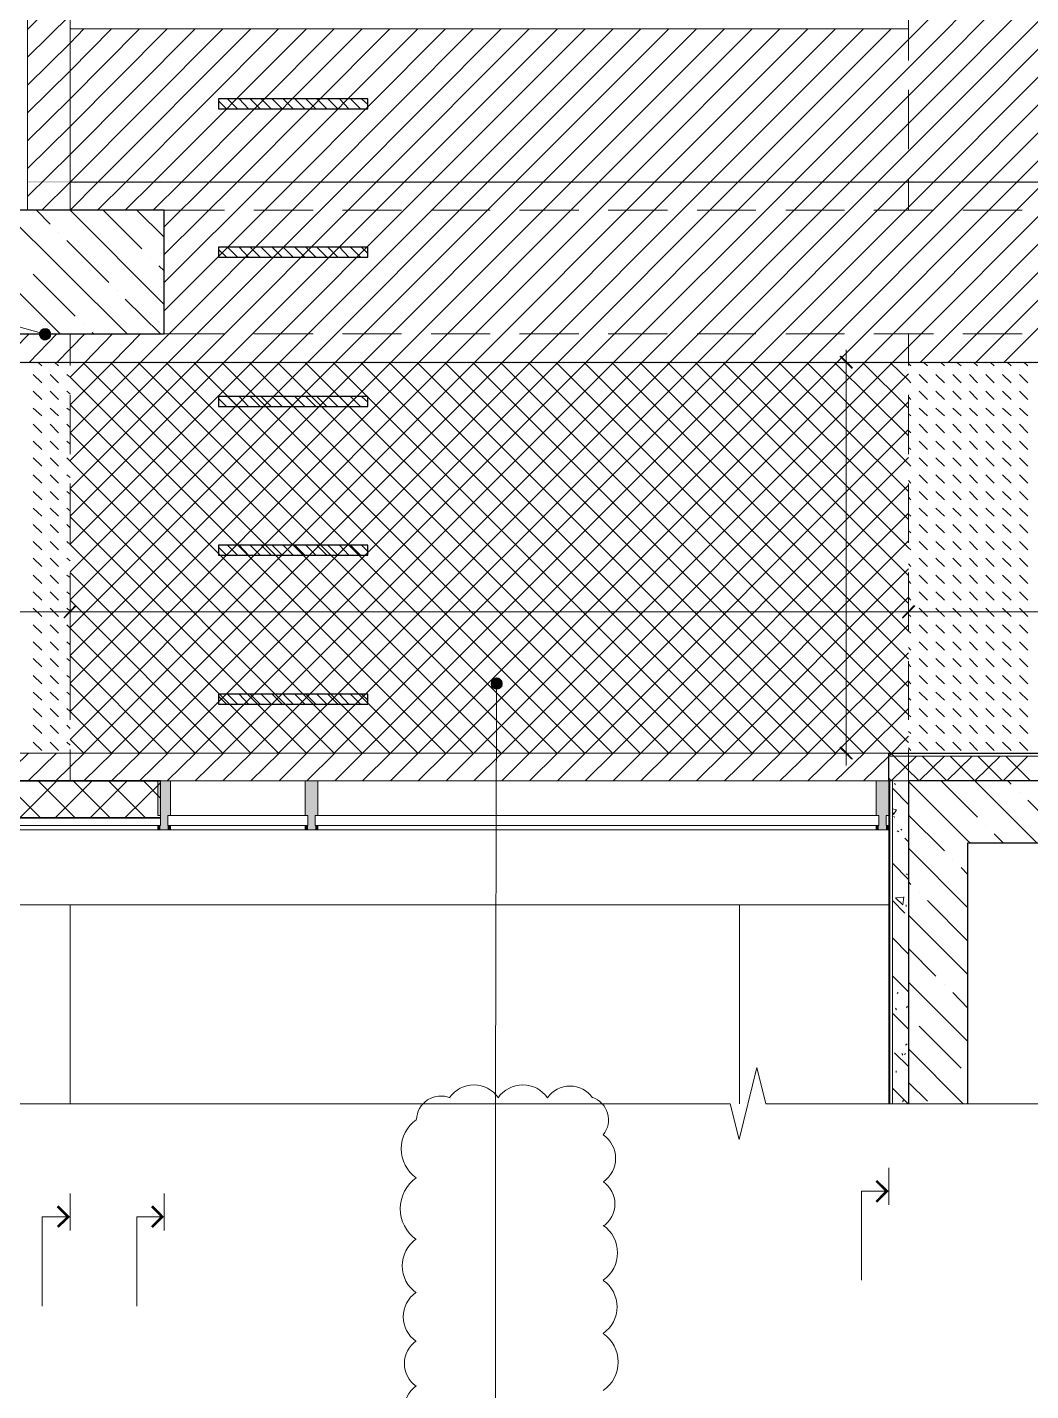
# Model space of a CAD drawing. Header units: millimetres. Extents: x -356862 to 418287, y 0 to 839748.
# Drawn here: x 30.427 to 33.612, y 3.262 to 7.589 of the extents above; entities that cross this region are included whole.
import ezdxf

# ---------------------------------------------------------------- set-up
doc = ezdxf.new("R2010")
doc.units = ezdxf.units.MM
doc.layers.add('PDF _Геометрия', color=7, linetype='Continuous', true_color=0xbababa)
doc.layers.add('PDF _Сплошная заливка', color=7, linetype='Continuous', true_color=0xf50000)

msp = doc.modelspace()

# ---------------------------------------------------------------- linework, layer by layer
at = {"layer": 'PDF _Геометрия', "color": 7, "lineweight": 30}
for points in [[(30.1062, 4.1723), (30.1062, 6.6155), (30.8612, 6.6155), (30.8612, 7.0088), (30.1062, 7.0088), (30.1062, 9.4504), (30.8612, 9.4504), (30.8612, 9.8437), (30.1062, 9.8437), (30.1062, 13.1503), (30.8612, 13.1503), (30.8612, 13.5452), (30.1062, 13.5452), (30.1062, 17.8751), (29.9162, 17.8751), (29.2813, 17.8751)], [(30.8495, 5.1972), (30.8495, 5.1972)], [(33.4128, 4.1723), (33.4128, 5.0006), (33.7361, 5.0006), (33.7361, 5.1972), (33.4128, 5.1972), (33.2244, 5.1972), (33.2244, 4.1723)]]:
    msp.add_lwpolyline(points, dxfattribs=at)
at = {"layer": 'PDF _Геометрия', "color": 7, "lineweight": 5}
for points in [[(30.1062, 7.0088), (30.1062, 9.4504), (30.4279, 9.4504), (30.4279, 7.0088)], [(30.1062, 6.5255), (30.1062, 6.6155), (30.8612, 6.6155), (30.8612, 7.0088), (30.5629, 7.0088), (30.5629, 7.0972), (35.996, 7.0972), (35.996, 6.5255)], [(31.3179, 5.0873), (30.8729, 5.0873), (30.8729, 5.0556), (31.3179, 5.0556)], [(33.1294, 5.0873), (31.3412, 5.0873), (31.3412, 5.0556), (33.1294, 5.0556)]]:
    msp.add_lwpolyline(points, close=True, dxfattribs=at)
for points in [[(30.4279, 7.0088), (30.4279, 9.4504)], [(33.2244, 9.4504), (33.2244, 7.5838), (30.5629, 7.5838)], [(30.5629, 7.5722), (30.5629, 7.7605)], [(33.2244, 7.5838), (33.2244, 7.4838)], [(30.5629, 7.2922), (30.5629, 7.4788)], [(33.2244, 7.3905), (33.2244, 7.2022)], [(30.5629, 7.0088), (30.5629, 7.1972)], [(33.2244, 7.1088), (33.2244, 7.0088)], [(30.5629, 6.5155), (30.5629, 6.6155)], [(33.2244, 6.6155), (33.2244, 6.5155)], [(30.5629, 6.2339), (30.5629, 6.4222)], [(33.2244, 6.4222), (33.2244, 6.2339)], [(30.5629, 5.9522), (30.5629, 6.1405)], [(33.2244, 6.1405), (33.2244, 5.9522)], [(30.5629, 5.6722), (30.5629, 5.8589)], [(33.2244, 5.8589), (33.2244, 5.6722)], [(30.5629, 5.3906), (30.5629, 5.5772)], [(33.2244, 5.5772), (33.2244, 5.3906)], [(30.5629, 5.1972), (30.5629, 5.2972)], [(33.2244, 5.2972), (33.2244, 5.1972), (33.1611, 5.1972), (33.1611, 4.1723)], [(30.1762, 5.1972), (30.1762, 5.0789), (30.8495, 5.0789), (30.8495, 5.1972)], [(33.1644, 5.1972), (33.1644, 4.1723)], [(33.1728, 5.1972), (33.1728, 4.1723)], [(30.1762, 5.0806), (30.8495, 5.0806)], [(30.5629, 4.1723), (30.5629, 4.8039)], [(32.6878, 4.1723), (32.6878, 4.8039)], [(29.2446, 4.1723), (29.3129, 4.1723), (32.6578, 4.1723), (32.6861, 4.059), (32.7428, 4.2873), (32.7711, 4.1723), (36.116, 4.1723), (36.1843, 4.1723)]]:
    msp.add_lwpolyline(points, dxfattribs=at)
at = {"layer": 'PDF _Геометрия', "color": 161, "lineweight": 9, "true_color": 0x7f9fff}
for points in [[(30.5629, 7.0972), (30.5629, 7.5838), (33.2244, 7.5838), (33.2244, 9.3604), (33.8694, 9.3604), (33.8694, 7.5838), (35.996, 7.5838), (35.996, 7.0972)], [(30.1062, 5.1972), (30.1062, 5.2856), (33.1611, 5.2856), (33.1611, 5.1972)], [(33.1611, 5.1972), (33.1611, 5.2756), (33.7361, 5.2756), (33.7361, 5.1972)]]:
    msp.add_lwpolyline(points, close=True, dxfattribs=at)
for points in [[(33.8694, 8.1955), (32.7711, 7.0972), (32.1995, 6.5255), (30.9595, 5.2856), (30.5629, 5.6822)], [(33.8694, 8.1071), (32.8611, 7.0972), (32.2878, 6.5255), (31.0479, 5.2856), (30.5629, 5.7706)], [(33.8694, 8.0188), (32.9495, 7.0972), (32.3778, 6.5255), (31.1362, 5.2856), (30.5629, 5.8589)], [(33.8694, 7.9305), (33.0378, 7.0972), (32.4661, 6.5255), (31.2245, 5.2856), (30.5629, 5.9472)], [(33.8694, 7.8421), (33.1261, 7.0972), (32.5545, 6.5255), (31.3129, 5.2856), (30.5629, 6.0355)], [(33.8694, 7.7538), (33.2144, 7.0972), (32.6428, 6.5255), (31.4012, 5.2856), (30.5629, 6.1239)], [(30.5629, 7.7171), (30.4279, 7.5822)], [(33.8694, 7.6655), (33.3028, 7.0972), (32.7311, 6.5255), (31.4912, 5.2856), (31.4028, 5.1972)], [(30.5629, 7.6271), (30.4279, 7.4938)], [(30.9595, 7.5838), (30.5629, 7.1855), (30.4279, 7.0522)], [(30.8712, 7.5838), (30.5629, 7.2738), (30.4279, 7.1405)], [(30.7829, 7.5838), (30.5629, 7.3622), (30.4279, 7.2288)], [(30.6945, 7.5838), (30.5629, 7.4505), (30.4279, 7.3172)], [(30.6062, 7.5838), (30.5629, 7.5388), (30.4279, 7.4055)], [(31.0479, 7.5838), (30.5629, 7.0972), (30.4729, 7.0088)], [(31.1362, 7.5838), (30.6512, 7.0972), (30.5629, 7.0088), (30.5612, 7.0088)], [(33.1694, 7.5838), (32.6828, 7.0972), (32.1112, 6.5255), (30.8712, 5.2856), (30.5629, 5.5939)], [(33.0811, 7.5838), (32.5945, 7.0972), (32.0228, 6.5255), (30.7829, 5.2856), (30.5629, 5.5056)], [(32.6395, 7.5838), (32.1528, 7.0972), (31.5812, 6.5255), (30.5629, 5.5072)], [(32.5511, 7.5838), (32.0645, 7.0972), (31.4928, 6.5255), (30.5629, 5.5956)], [(32.4628, 7.5838), (31.9762, 7.0972), (31.4045, 6.5255), (30.5629, 5.6839)], [(32.3745, 7.5838), (31.8878, 7.0972), (31.3162, 6.5255), (30.5629, 5.7722)], [(32.2861, 7.5838), (31.7995, 7.0972), (31.2279, 6.5255), (30.5629, 5.8606)], [(32.1978, 7.5838), (31.7112, 7.0972), (31.1395, 6.5255), (30.5629, 5.9489)], [(32.1095, 7.5838), (31.6228, 7.0972), (31.0512, 6.5255), (30.5629, 6.0372)], [(32.0195, 7.5838), (31.5345, 7.0972), (30.9629, 6.5255), (30.5629, 6.1255)], [(31.9312, 7.5838), (31.4462, 7.0972), (30.8745, 6.5255), (30.5629, 6.2139)], [(31.8428, 7.5838), (31.3579, 7.0972), (30.7862, 6.5255), (30.5629, 6.3022), (31.5778, 5.2856)], [(32.8161, 7.5838), (32.3295, 7.0972), (31.7578, 6.5255), (30.5629, 5.3289), (30.6062, 5.2856), (31.8462, 6.5255), (32.4178, 7.0972), (32.9045, 7.5838)], [(32.7278, 7.5838), (32.2411, 7.0972), (31.6695, 6.5255), (30.5629, 5.4172), (30.6945, 5.2856), (31.9345, 6.5255), (32.5061, 7.0972), (32.9928, 7.5838)], [(31.2245, 7.5838), (30.7395, 7.0972), (30.6495, 7.0088)], [(31.3129, 7.5838), (30.8279, 7.0972), (30.7379, 7.0088)], [(31.4012, 7.5838), (30.9162, 7.0972), (30.8262, 7.0088)], [(31.7545, 7.5838), (31.2695, 7.0972), (30.8612, 6.6889)], [(31.6662, 7.5838), (31.1812, 7.0972), (30.8612, 6.7789)], [(31.5778, 7.5838), (31.0929, 7.0972), (30.8612, 6.8672)], [(31.4895, 7.5838), (31.0045, 7.0972), (30.8612, 6.9555)], [(33.8761, 7.5838), (33.3911, 7.0972), (32.8195, 6.5255), (31.5795, 5.2856), (31.4912, 5.1972)], [(33.9644, 7.5838), (33.4794, 7.0972), (32.9078, 6.5255), (31.6678, 5.2856), (31.5795, 5.1972)], [(34.0527, 7.5838), (33.5678, 7.0972), (32.9961, 6.5255), (31.7562, 5.2856), (31.6678, 5.1972)], [(34.1411, 7.5838), (33.6561, 7.0972), (33.0844, 6.5255), (31.8445, 5.2856), (31.7562, 5.1972)], [(34.2294, 7.5838), (33.7444, 7.0972), (33.1728, 6.5255), (31.9328, 5.2856), (31.8445, 5.1972)], [(34.3177, 7.5838), (33.8328, 7.0972), (33.2611, 6.5255)], [(34.4077, 7.5838), (33.9211, 7.0972), (33.3494, 6.5255)], [(34.4961, 7.5838), (34.0094, 7.0972), (33.4378, 6.5255)], [(34.5844, 7.5838), (34.0977, 7.0972), (33.5261, 6.5255)], [(30.4329, 6.6155), (30.3446, 6.5255)], [(30.5212, 6.6155), (30.4329, 6.5255)], [(30.6095, 6.6155), (30.5212, 6.5255)], [(30.7862, 6.6155), (30.6979, 6.5255), (30.5629, 6.3905), (31.6662, 5.2856)], [(30.6979, 6.6155), (30.6095, 6.5255), (30.5629, 6.4789), (31.7545, 5.2856)], [(30.6029, 6.5255), (31.8428, 5.2856)], [(30.6912, 6.5255), (31.9312, 5.2856)], [(30.7795, 6.5255), (32.0195, 5.2856)], [(30.8679, 6.5255), (32.1078, 5.2856)], [(30.9562, 6.5255), (32.1962, 5.2856)], [(31.0445, 6.5255), (32.2845, 5.2856)], [(31.1329, 6.5255), (32.3728, 5.2856)], [(33.2244, 6.0472), (32.4628, 5.2856), (31.2212, 6.5255)], [(33.2244, 5.9589), (32.5511, 5.2856), (31.3095, 6.5255)], [(33.2244, 5.8706), (32.6395, 5.2856), (31.3978, 6.5255)], [(33.2244, 5.7806), (32.7278, 5.2856), (31.4862, 6.5255)], [(33.2244, 5.6922), (32.8161, 5.2856), (31.5762, 6.5255)], [(33.2244, 5.6039), (32.9045, 5.2856), (31.6645, 6.5255)], [(33.2244, 5.5156), (32.9928, 5.2856), (31.7528, 6.5255)], [(33.2244, 5.4272), (33.0811, 5.2856), (31.8412, 6.5255)], [(31.9295, 6.5255), (33.1778, 5.2756), (33.2578, 5.1972), (33.3378, 5.2756)], [(32.0178, 6.5255), (33.2244, 5.3189)], [(32.1062, 6.5255), (33.2244, 5.4072)], [(32.1945, 6.5255), (33.2244, 5.4956)], [(32.2828, 6.5255), (33.2244, 5.5839)], [(32.3711, 6.5255), (33.2244, 5.6722)], [(32.4595, 6.5255), (33.2244, 5.7606)], [(32.5478, 6.5255), (33.2244, 5.8489)], [(32.6361, 6.5255), (33.2244, 5.9372)], [(32.7245, 6.5255), (33.2244, 6.0272)], [(32.8128, 6.5255), (33.2244, 6.1155)], [(32.9011, 6.5255), (33.2244, 6.2039)], [(32.9895, 6.5255), (33.2244, 6.2922)], [(33.0778, 6.5255), (33.2244, 6.3805)], [(33.1661, 6.5255), (33.2244, 6.4689)], [(33.2244, 6.4889), (32.0212, 5.2856), (31.9328, 5.1972)], [(33.2244, 6.4005), (32.1095, 5.2856), (32.0212, 5.1972)], [(33.2244, 6.3122), (32.1978, 5.2856), (32.1095, 5.1972)], [(30.5629, 6.2122), (31.4895, 5.2856)], [(33.2244, 6.2239), (32.2861, 5.2856), (32.1978, 5.1972)], [(33.2244, 6.1355), (32.3745, 5.2856), (32.2861, 5.1972)], [(33.2244, 5.3389), (33.1611, 5.2756), (33.0811, 5.1972)], [(30.4312, 5.2856), (30.3412, 5.1972)], [(30.5196, 5.2856), (30.4296, 5.1972)], [(30.6079, 5.2856), (30.5179, 5.1972)], [(30.6962, 5.2856), (30.6062, 5.1972)], [(30.7845, 5.2856), (30.6945, 5.1972)], [(30.8729, 5.2856), (30.7829, 5.1972)], [(30.9612, 5.2856), (30.8712, 5.1972)], [(31.0495, 5.2856), (30.9595, 5.1972)], [(31.1379, 5.2856), (31.0479, 5.1972)], [(31.2262, 5.2856), (31.1362, 5.1972)], [(31.3145, 5.2856), (31.2262, 5.1972)], [(31.4028, 5.2856), (31.3145, 5.1972)], [(32.4628, 5.2856), (32.3745, 5.1972)], [(32.5511, 5.2856), (32.4628, 5.1972)], [(32.6395, 5.2856), (32.5511, 5.1972)], [(32.7295, 5.2856), (32.6395, 5.1972)], [(32.8178, 5.2856), (32.7278, 5.1972)], [(32.9061, 5.2856), (32.8161, 5.1972)], [(32.9945, 5.2856), (32.9045, 5.1972)], [(33.0828, 5.2856), (32.9928, 5.1972)], [(33.2494, 5.2756), (33.1694, 5.1972), (33.1611, 5.2056)], [(33.4261, 5.2756), (33.3461, 5.1972), (33.2678, 5.2756)], [(33.5144, 5.2756), (33.4344, 5.1972), (33.3561, 5.2756)], [(33.4444, 5.2756), (33.5228, 5.1972)], [(33.6028, 5.2756), (33.5244, 5.1972)], [(33.5328, 5.2756), (33.6111, 5.1972)]]:
    msp.add_lwpolyline(points, dxfattribs=at)
at = {"layer": 'PDF _Геометрия', "color": 142, "lineweight": 25, "true_color": 0x008ab8}
for points in [[(31.5078, 7.3305), (31.5078, 7.3622), (31.0345, 7.3622), (31.0345, 7.3305)], [(31.5078, 6.8588), (31.5078, 6.8905), (31.0345, 6.8905), (31.0345, 6.8588)], [(31.5078, 6.3855), (31.5078, 6.4172), (31.0345, 6.4172), (31.0345, 6.3855)], [(31.5078, 5.9139), (31.5078, 5.9456), (31.0345, 5.9456), (31.0345, 5.9139)], [(31.5078, 5.4406), (31.5078, 5.4722), (31.0345, 5.4722), (31.0345, 5.4406)]]:
    msp.add_lwpolyline(points, close=True, dxfattribs=at)
at = {"layer": 'PDF _Геометрия', "color": 141, "lineweight": 0, "true_color": 0xaed2f4}
for points in [[(31.0945, 7.3305), (31.0629, 7.3622)], [(31.1295, 7.3305), (31.0995, 7.3622)], [(31.1662, 7.3305), (31.1345, 7.3622)], [(31.2012, 7.3305), (31.1695, 7.3622)], [(31.2362, 7.3305), (31.2045, 7.3622)], [(31.2712, 7.3305), (31.2395, 7.3622)], [(31.3079, 7.3305), (31.2762, 7.3622)], [(31.3429, 7.3305), (31.3112, 7.3622)], [(31.3779, 7.3305), (31.3462, 7.3622)], [(31.4128, 7.3305), (31.3812, 7.3622)], [(31.4478, 7.3305), (31.4178, 7.3622)], [(31.4845, 7.3305), (31.4528, 7.3622)], [(31.5078, 7.3438), (31.4878, 7.3622)], [(31.0595, 7.3305), (31.0345, 7.3555)], [(31.0595, 6.8588), (31.0345, 6.8838)], [(31.0945, 6.8588), (31.0629, 6.8905)], [(31.1295, 6.8588), (31.0995, 6.8905)], [(31.1662, 6.8588), (31.1345, 6.8905)], [(31.2012, 6.8588), (31.1695, 6.8905)], [(31.2362, 6.8588), (31.2045, 6.8905)], [(31.2712, 6.8588), (31.2395, 6.8905)], [(31.3079, 6.8588), (31.2762, 6.8905)], [(31.3429, 6.8588), (31.3112, 6.8905)], [(31.3779, 6.8588), (31.3462, 6.8905)], [(31.4128, 6.8588), (31.3812, 6.8905)], [(31.4478, 6.8588), (31.4178, 6.8905)], [(31.4845, 6.8588), (31.4528, 6.8905)], [(31.5078, 6.8705), (31.4878, 6.8905)], [(31.0595, 6.3855), (31.0345, 6.4105)], [(31.0945, 6.3855), (31.0629, 6.4172)], [(31.1295, 6.3855), (31.0995, 6.4172)], [(31.1662, 6.3855), (31.1345, 6.4172)], [(31.2012, 6.3855), (31.1695, 6.4172)], [(31.2362, 6.3855), (31.2045, 6.4172)], [(31.2712, 6.3855), (31.2395, 6.4172)], [(31.3079, 6.3855), (31.2762, 6.4172)], [(31.3429, 6.3855), (31.3112, 6.4172)], [(31.3779, 6.3855), (31.3462, 6.4172)], [(31.4128, 6.3855), (31.3812, 6.4172)], [(31.4478, 6.3855), (31.4178, 6.4172)], [(31.4845, 6.3855), (31.4528, 6.4172)], [(31.5078, 6.3989), (31.4878, 6.4172)], [(31.0595, 5.9139), (31.0345, 5.9389)], [(31.0945, 5.9139), (31.0629, 5.9456)], [(31.1295, 5.9139), (31.0995, 5.9456)], [(31.1662, 5.9139), (31.1345, 5.9456)], [(31.2012, 5.9139), (31.1695, 5.9456)], [(31.2362, 5.9139), (31.2045, 5.9456)], [(31.2712, 5.9139), (31.2395, 5.9456)], [(31.3079, 5.9139), (31.2762, 5.9456)], [(31.3429, 5.9139), (31.3112, 5.9456)], [(31.3779, 5.9139), (31.3462, 5.9456)], [(31.4128, 5.9139), (31.3812, 5.9456)], [(31.4478, 5.9139), (31.4178, 5.9456)], [(31.4845, 5.9139), (31.4528, 5.9456)], [(31.5078, 5.9256), (31.4878, 5.9456)], [(31.0595, 5.4406), (31.0345, 5.4656)], [(31.0945, 5.4406), (31.0629, 5.4722)], [(31.1295, 5.4406), (31.0995, 5.4722)], [(31.1662, 5.4406), (31.1345, 5.4722)], [(31.2012, 5.4406), (31.1695, 5.4722)], [(31.2362, 5.4406), (31.2045, 5.4722)], [(31.2712, 5.4406), (31.2395, 5.4722)], [(31.3079, 5.4406), (31.2762, 5.4722)], [(31.3429, 5.4406), (31.3112, 5.4722)], [(31.3779, 5.4406), (31.3462, 5.4722)], [(31.4128, 5.4406), (31.3812, 5.4722)], [(31.4478, 5.4406), (31.4178, 5.4722)], [(31.4845, 5.4406), (31.4528, 5.4722)], [(31.5078, 5.4539), (31.4878, 5.4722)]]:
    msp.add_lwpolyline(points, dxfattribs=at)
at = {"layer": 'PDF _Геометрия', "color": 251, "lineweight": 20, "true_color": 0x545454}
for points in [[(30.4646, 6.6205), (30.4462, 6.6255), (28.9346, 7.0488), (28.9346, 6.9772), (28.9346, 4.4356)], [(31.9162, 5.4872), (31.9162, 5.4672), (31.9128, 4.2123), (31.9128, 4.139), (31.9128, 1.0541)]]:
    msp.add_lwpolyline(points, dxfattribs=at)
at = {"layer": 'PDF _Геометрия', "lineweight": 5}
for points in [[(30.5312, 6.6155), (30.1379, 7.0088)], [(30.7445, 6.6155), (30.3496, 7.0088)], [(30.4996, 6.9638), (30.4562, 7.0088)], [(30.8612, 6.7089), (30.5629, 7.0088)], [(30.7912, 6.8855), (30.6679, 7.0088)], [(30.8612, 6.9222), (30.7745, 7.0088)], [(30.5262, 6.9388), (30.5262, 6.9388)], [(30.6862, 6.7789), (30.5529, 6.9122)], [(30.8179, 6.8588), (30.8179, 6.8588)], [(30.5795, 6.6722), (30.4462, 6.8055)], [(30.8612, 6.8155), (30.8445, 6.8322)], [(30.7129, 6.7522), (30.7129, 6.7522)], [(30.8495, 6.6155), (30.7379, 6.7255)], [(30.6062, 6.6472), (30.6062, 6.6472)], [(30.6379, 6.6155), (30.6329, 6.6205)], [(30.4679, 5.0806), (30.3512, 5.1972)], [(30.5212, 5.1972), (30.4046, 5.0806)], [(30.5779, 5.0806), (30.4612, 5.1972)], [(30.6329, 5.1972), (30.5162, 5.0806)], [(30.6895, 5.0806), (30.5729, 5.1972)], [(30.7445, 5.1972), (30.6279, 5.0806)], [(30.8012, 5.0806), (30.6845, 5.1972)], [(30.8495, 5.1423), (30.7962, 5.1972)], [(33.4194, 5.0006), (33.4128, 5.0073), (33.2244, 5.1956)], [(33.4428, 5.0823), (33.4128, 5.1123), (33.3278, 5.1972)], [(33.6311, 5.0006), (33.4344, 5.1972)], [(33.5494, 5.1872), (33.5394, 5.1972)], [(30.8495, 5.1906), (30.7379, 5.0806)], [(33.2244, 5.1223), (33.1728, 5.1739)], [(33.1828, 5.1856), (33.1794, 5.1889)], [(33.5761, 5.1606), (33.5761, 5.1606)], [(33.1728, 5.1006), (33.1761, 5.0906), (33.1861, 5.1056), (33.1728, 5.1089)], [(33.7344, 5.0023), (33.6028, 5.1356)], [(33.1794, 5.0806), (33.1778, 5.0856)], [(33.3378, 4.9756), (33.2244, 5.0889)], [(33.1928, 5.0356), (33.1878, 5.0389)], [(33.2028, 5.0406), (33.1994, 5.0439)], [(33.4694, 5.0556), (33.4694, 5.0556)], [(33.5244, 5.0006), (33.4961, 5.0289)], [(33.2244, 5.0039), (33.2128, 5.0156)], [(33.4128, 4.7939), (33.2244, 4.9839)], [(33.2244, 4.8839), (33.1728, 4.9356)], [(33.3644, 4.9489), (33.3644, 4.9489)], [(33.2028, 4.9039), (33.2011, 4.9089)], [(33.2211, 4.8989), (33.2178, 4.9023)], [(33.4128, 4.9006), (33.3911, 4.9223)], [(33.2311, 4.8689), (33.2244, 4.8773)], [(33.2128, 4.7773), (33.1728, 4.8173)], [(33.2094, 4.8289), (33.2061, 4.8039), (33.1828, 4.8256), (33.2094, 4.8273)], [(33.2161, 4.7989), (33.2161, 4.8039)], [(33.2578, 4.8439), (33.2578, 4.8439)], [(33.4128, 4.6889), (33.2844, 4.8173)], [(33.4128, 4.5823), (33.2244, 4.7706)], [(33.2244, 4.6473), (33.1728, 4.6989)], [(33.3111, 4.5773), (33.2244, 4.6656)], [(33.2244, 4.5273), (33.1728, 4.5789)], [(33.4128, 4.3706), (33.2244, 4.5589)], [(33.3378, 4.5506), (33.3378, 4.5506)], [(33.1878, 4.5223), (33.1911, 4.5256)], [(33.4128, 4.4756), (33.3644, 4.5256)], [(33.2244, 4.4089), (33.1728, 4.4606)], [(33.1861, 4.4706), (33.1828, 4.4756)], [(33.2178, 4.4773), (33.2211, 4.4823)], [(33.2311, 4.4456), (33.2311, 4.4456)], [(33.3911, 4.2856), (33.2578, 4.4189)], [(33.2244, 4.2906), (33.1794, 4.334)], [(33.2061, 4.3273), (33.2028, 4.3323)], [(33.2111, 4.329), (33.2144, 4.3323)], [(33.2144, 4.3589), (33.2194, 4.3623)], [(33.3978, 4.1723), (33.2244, 4.3473)], [(33.1844, 4.2723), (33.1844, 4.2773)], [(33.2844, 4.1806), (33.2244, 4.2406)], [(33.2228, 4.1723), (33.1728, 4.2223)], [(33.2044, 4.179), (33.2078, 4.184)]]:
    msp.add_lwpolyline(points, dxfattribs=at)
at = {"layer": 'PDF _Геометрия', "color": 7, "lineweight": 9}
for points in [[(30.8612, 7.0088), (31.0529, 7.0088)], [(31.1462, 7.0088), (31.3345, 7.0088)], [(31.4278, 7.0088), (31.6145, 7.0088)], [(31.7095, 7.0088), (31.8962, 7.0088)], [(31.9895, 7.0088), (32.1778, 7.0088)], [(32.2711, 7.0088), (32.4595, 7.0088)], [(32.5528, 7.0088), (32.7395, 7.0088)], [(32.8345, 7.0088), (33.0211, 7.0088)], [(33.1144, 7.0088), (33.3028, 7.0088)], [(33.3961, 7.0088), (33.5844, 7.0088)], [(30.8612, 6.6155), (31.0529, 6.6155)], [(31.1462, 6.6155), (31.3345, 6.6155)], [(31.4278, 6.6155), (31.6145, 6.6155)], [(31.7095, 6.6155), (31.8962, 6.6155)], [(31.9895, 6.6155), (32.1778, 6.6155)], [(32.2711, 6.6155), (32.4595, 6.6155)], [(32.5528, 6.6155), (32.7395, 6.6155)], [(32.8345, 6.6155), (33.0211, 6.6155)], [(33.1144, 6.6155), (33.3028, 6.6155)], [(33.3961, 6.6155), (33.5844, 6.6155)], [(30.1062, 4.8039), (33.1611, 4.8039)]]:
    msp.add_lwpolyline(points, dxfattribs=at)
at = {"layer": 'PDF _Геометрия', "color": 7, "lineweight": 18}
for points in [[(33.0261, 5.2456), (33.0261, 6.5655)], [(33.1844, 6.5255), (32.9878, 6.5255)], [(30.6012, 5.7339), (30.0662, 5.7339)], [(33.2628, 5.7339), (30.5229, 5.7339)], [(33.9094, 5.7339), (33.1844, 5.7339)], [(33.1211, 5.2856), (32.9878, 5.2856)]]:
    msp.add_lwpolyline(points, dxfattribs=at)
at = {"layer": 'PDF _Геометрия', "lineweight": 18}
for points in [[(30.4729, 6.5139), (30.4612, 6.5255)], [(30.5262, 6.5139), (30.5146, 6.5255)], [(33.2311, 6.5139), (33.2244, 6.5222)], [(33.2844, 6.5139), (33.2728, 6.5255)], [(33.3378, 6.5139), (33.3261, 6.5255)], [(33.3911, 6.5139), (33.3778, 6.5255)], [(33.4428, 6.5139), (33.4311, 6.5255)], [(33.4961, 6.5139), (33.4844, 6.5255)], [(33.5494, 6.5139), (33.5378, 6.5255)], [(33.6028, 6.5139), (33.5911, 6.5255)], [(30.4729, 6.4605), (30.4462, 6.4872)], [(30.5262, 6.4605), (30.4996, 6.4872)], [(30.5629, 6.4789), (30.5529, 6.4872)], [(33.2311, 6.4605), (33.2244, 6.4689)], [(33.2844, 6.4605), (33.2578, 6.4872)], [(33.3378, 6.4605), (33.3111, 6.4872)], [(33.3911, 6.4605), (33.3644, 6.4872)], [(33.4428, 6.4605), (33.4178, 6.4872)], [(33.4961, 6.4605), (33.4694, 6.4872)], [(33.5494, 6.4605), (33.5228, 6.4872)], [(33.6028, 6.4605), (33.5761, 6.4872)], [(30.4729, 6.4072), (30.4462, 6.4339)], [(30.5262, 6.4072), (30.4996, 6.4339)], [(30.5629, 6.4255), (30.5529, 6.4339)], [(33.2311, 6.4072), (33.2244, 6.4155)], [(33.2844, 6.4072), (33.2578, 6.4339)], [(33.3378, 6.4072), (33.3111, 6.4339)], [(33.3911, 6.4072), (33.3644, 6.4339)], [(33.4428, 6.4072), (33.4178, 6.4339)], [(33.4961, 6.4072), (33.4694, 6.4339)], [(33.5494, 6.4072), (33.5228, 6.4339)], [(33.6028, 6.4072), (33.5761, 6.4339)], [(30.4729, 6.3555), (30.4462, 6.3805)], [(30.5262, 6.3555), (30.4996, 6.3805)], [(30.5629, 6.3722), (30.5529, 6.3805)], [(33.2311, 6.3555), (33.2244, 6.3622)], [(33.2844, 6.3555), (33.2578, 6.3805)], [(33.3378, 6.3555), (33.3111, 6.3805)], [(33.3911, 6.3555), (33.3644, 6.3805)], [(33.4428, 6.3555), (33.4178, 6.3805)], [(33.4961, 6.3555), (33.4694, 6.3805)], [(33.5494, 6.3555), (33.5228, 6.3805)], [(33.6028, 6.3555), (33.5761, 6.3805)], [(30.4729, 6.3022), (30.4462, 6.3289)], [(30.5262, 6.3022), (30.4996, 6.3289)], [(30.5629, 6.3189), (30.5529, 6.3289)], [(33.2844, 6.3022), (33.2578, 6.3289)], [(33.3378, 6.3022), (33.3111, 6.3289)], [(33.3911, 6.3022), (33.3644, 6.3289)], [(33.4428, 6.3022), (33.4178, 6.3289)], [(33.4961, 6.3022), (33.4694, 6.3289)], [(33.5494, 6.3022), (33.5228, 6.3289)], [(33.6028, 6.3022), (33.5761, 6.3289)], [(30.4729, 6.2489), (30.4462, 6.2755)], [(30.5262, 6.2489), (30.4996, 6.2755)], [(30.5629, 6.2655), (30.5529, 6.2755)], [(33.2311, 6.3022), (33.2244, 6.3089)], [(33.2844, 6.2489), (33.2578, 6.2755)], [(33.3378, 6.2489), (33.3111, 6.2755)], [(33.3911, 6.2489), (33.3644, 6.2755)], [(33.4428, 6.2489), (33.4178, 6.2755)], [(33.4961, 6.2489), (33.4694, 6.2755)], [(33.5494, 6.2489), (33.5228, 6.2755)], [(33.6028, 6.2489), (33.5761, 6.2755)], [(33.2311, 6.2489), (33.2244, 6.2555)], [(30.4729, 6.1955), (30.4462, 6.2222)], [(30.5262, 6.1955), (30.4996, 6.2222)], [(30.5629, 6.2122), (30.5529, 6.2222)], [(33.2311, 6.1955), (33.2244, 6.2039)], [(33.2844, 6.1955), (33.2578, 6.2222)], [(33.3378, 6.1955), (33.3111, 6.2222)], [(33.3911, 6.1955), (33.3644, 6.2222)], [(33.4428, 6.1955), (33.4178, 6.2222)], [(33.4961, 6.1955), (33.4694, 6.2222)], [(33.5494, 6.1955), (33.5228, 6.2222)], [(33.6028, 6.1955), (33.5761, 6.2222)], [(30.4729, 6.1422), (30.4462, 6.1689)], [(30.5262, 6.1422), (30.4996, 6.1689)], [(30.5629, 6.1605), (30.5529, 6.1689)], [(33.2311, 6.1422), (33.2244, 6.1505)], [(33.2844, 6.1422), (33.2578, 6.1689)], [(33.3378, 6.1422), (33.3111, 6.1689)], [(33.3911, 6.1422), (33.3644, 6.1689)], [(33.4428, 6.1422), (33.4178, 6.1689)], [(33.4961, 6.1422), (33.4694, 6.1689)], [(33.5494, 6.1422), (33.5228, 6.1689)], [(33.6028, 6.1422), (33.5761, 6.1689)], [(30.4729, 6.0889), (30.4462, 6.1155)], [(30.5262, 6.0889), (30.4996, 6.1155)], [(30.5629, 6.1072), (30.5529, 6.1155)], [(33.2844, 6.0889), (33.2578, 6.1155)], [(33.3378, 6.0889), (33.3111, 6.1155)], [(33.3911, 6.0889), (33.3644, 6.1155)], [(33.4428, 6.0889), (33.4178, 6.1155)], [(33.4961, 6.0889), (33.4694, 6.1155)], [(33.5494, 6.0889), (33.5228, 6.1155)], [(33.6028, 6.0889), (33.5761, 6.1155)], [(30.4729, 6.0372), (30.4462, 6.0622)], [(30.5262, 6.0372), (30.4996, 6.0622)], [(30.5629, 6.0539), (30.5529, 6.0622)], [(33.2311, 6.0889), (33.2244, 6.0972)], [(33.2844, 6.0372), (33.2578, 6.0622)], [(33.3378, 6.0372), (33.3111, 6.0622)], [(33.3911, 6.0372), (33.3644, 6.0622)], [(33.4428, 6.0372), (33.4178, 6.0622)], [(33.4961, 6.0372), (33.4694, 6.0622)], [(33.5494, 6.0372), (33.5228, 6.0622)], [(33.6028, 6.0372), (33.5761, 6.0622)], [(33.2311, 6.0372), (33.2244, 6.0439)], [(30.4729, 5.9839), (30.4462, 6.0105)], [(30.5262, 5.9839), (30.4996, 6.0105)], [(30.5629, 6.0005), (30.5529, 6.0105)], [(33.2311, 5.9839), (33.2244, 5.9905)], [(33.2844, 5.9839), (33.2578, 6.0105)], [(33.3378, 5.9839), (33.3111, 6.0105)], [(33.3911, 5.9839), (33.3644, 6.0105)], [(33.4428, 5.9839), (33.4178, 6.0105)], [(33.4961, 5.9839), (33.4694, 6.0105)], [(33.5494, 5.9839), (33.5228, 6.0105)], [(33.6028, 5.9839), (33.5761, 6.0105)], [(30.4729, 5.9306), (30.4462, 5.9572)], [(30.5262, 5.9306), (30.4996, 5.9572)], [(30.5629, 5.9472), (30.5529, 5.9572)], [(33.2311, 5.9306), (33.2244, 5.9372)], [(33.2844, 5.9306), (33.2578, 5.9572)], [(33.3378, 5.9306), (33.3111, 5.9572)], [(33.3911, 5.9306), (33.3644, 5.9572)], [(33.4428, 5.9306), (33.4178, 5.9572)], [(33.4961, 5.9306), (33.4694, 5.9572)], [(33.5494, 5.9306), (33.5228, 5.9572)], [(33.6028, 5.9306), (33.5761, 5.9572)], [(30.4729, 5.8772), (30.4462, 5.9039)], [(30.5262, 5.8772), (30.4996, 5.9039)], [(30.5629, 5.8956), (30.5529, 5.9039)], [(33.2311, 5.8772), (33.2244, 5.8856)], [(33.2844, 5.8772), (33.2578, 5.9039)], [(33.3378, 5.8772), (33.3111, 5.9039)], [(33.3911, 5.8772), (33.3644, 5.9039)], [(33.4428, 5.8772), (33.4178, 5.9039)], [(33.4961, 5.8772), (33.4694, 5.9039)], [(33.5494, 5.8772), (33.5228, 5.9039)], [(33.6028, 5.8772), (33.5761, 5.9039)], [(30.4729, 5.8239), (30.4462, 5.8506)], [(30.5262, 5.8239), (30.4996, 5.8506)], [(30.5629, 5.8422), (30.5529, 5.8506)], [(33.2844, 5.8239), (33.2578, 5.8506)], [(33.3378, 5.8239), (33.3111, 5.8506)], [(33.3911, 5.8239), (33.3644, 5.8506)], [(33.4428, 5.8239), (33.4178, 5.8506)], [(33.4961, 5.8239), (33.4694, 5.8506)], [(33.5494, 5.8239), (33.5228, 5.8506)], [(33.6028, 5.8239), (33.5761, 5.8506)], [(33.2311, 5.8239), (33.2244, 5.8322)], [(30.4729, 5.7706), (30.4462, 5.7972)], [(30.5262, 5.7706), (30.4996, 5.7972)], [(30.5629, 5.7889), (30.5529, 5.7972)], [(33.2311, 5.7706), (33.2244, 5.7789)], [(33.2844, 5.7706), (33.2578, 5.7972)], [(33.3378, 5.7706), (33.3111, 5.7972)], [(33.3911, 5.7706), (33.3644, 5.7972)], [(33.4428, 5.7706), (33.4178, 5.7972)], [(33.4961, 5.7706), (33.4694, 5.7972)], [(33.5494, 5.7706), (33.5228, 5.7972)], [(33.6028, 5.7706), (33.5761, 5.7972)], [(30.4729, 5.7189), (30.4462, 5.7456)], [(30.5262, 5.7189), (30.4996, 5.7456)], [(30.5629, 5.7356), (30.5529, 5.7456)], [(33.2311, 5.7189), (33.2244, 5.7256)], [(33.2844, 5.7189), (33.2578, 5.7456)], [(33.3378, 5.7189), (33.3111, 5.7456)], [(33.3911, 5.7189), (33.3644, 5.7456)], [(33.4428, 5.7189), (33.4178, 5.7456)], [(33.4961, 5.7189), (33.4694, 5.7456)], [(33.5494, 5.7189), (33.5228, 5.7456)], [(33.6028, 5.7189), (33.5761, 5.7456)], [(30.4729, 5.6656), (30.4462, 5.6922)], [(30.5262, 5.6656), (30.4996, 5.6922)], [(30.5629, 5.6822), (30.5529, 5.6922)], [(33.2311, 5.6656), (33.2244, 5.6722)], [(33.2844, 5.6656), (33.2578, 5.6922)], [(33.3378, 5.6656), (33.3111, 5.6922)], [(33.3911, 5.6656), (33.3644, 5.6922)], [(33.4428, 5.6656), (33.4178, 5.6922)], [(33.4961, 5.6656), (33.4694, 5.6922)], [(33.5494, 5.6656), (33.5228, 5.6922)], [(33.6028, 5.6656), (33.5761, 5.6922)], [(30.4729, 5.6122), (30.4462, 5.6389)], [(30.5262, 5.6122), (30.4996, 5.6389)], [(30.5629, 5.6289), (30.5529, 5.6389)], [(33.2844, 5.6122), (33.2578, 5.6389)], [(33.3378, 5.6122), (33.3111, 5.6389)], [(33.3911, 5.6122), (33.3644, 5.6389)], [(33.4428, 5.6122), (33.4178, 5.6389)], [(33.4961, 5.6122), (33.4694, 5.6389)], [(33.5494, 5.6122), (33.5228, 5.6389)], [(33.6028, 5.6122), (33.5761, 5.6389)], [(30.4729, 5.5589), (30.4462, 5.5856)], [(30.5262, 5.5589), (30.4996, 5.5856)], [(30.5629, 5.5772), (30.5529, 5.5856)], [(33.2311, 5.6122), (33.2244, 5.6206)], [(33.2844, 5.5589), (33.2578, 5.5856)], [(33.3378, 5.5589), (33.3111, 5.5856)], [(33.3911, 5.5589), (33.3644, 5.5856)], [(33.4428, 5.5589), (33.4178, 5.5856)], [(33.4961, 5.5589), (33.4694, 5.5856)], [(33.5494, 5.5589), (33.5228, 5.5856)], [(33.6028, 5.5589), (33.5761, 5.5856)], [(33.2311, 5.5589), (33.2244, 5.5672)], [(30.4729, 5.5056), (30.4462, 5.5322)], [(30.5262, 5.5056), (30.4996, 5.5322)], [(30.5629, 5.5239), (30.5529, 5.5322)], [(33.2311, 5.5056), (33.2244, 5.5139)], [(33.2844, 5.5056), (33.2578, 5.5322)], [(33.3378, 5.5056), (33.3111, 5.5322)], [(33.3911, 5.5056), (33.3644, 5.5322)], [(33.4428, 5.5056), (33.4178, 5.5322)], [(33.4961, 5.5056), (33.4694, 5.5322)], [(33.5494, 5.5056), (33.5228, 5.5322)], [(33.6028, 5.5056), (33.5761, 5.5322)], [(30.4729, 5.4539), (30.4462, 5.4789)], [(30.5262, 5.4539), (30.4996, 5.4789)], [(30.5629, 5.4706), (30.5529, 5.4789)], [(33.2311, 5.4539), (33.2244, 5.4606)], [(33.2844, 5.4539), (33.2578, 5.4789)], [(33.3378, 5.4539), (33.3111, 5.4789)], [(33.3911, 5.4539), (33.3644, 5.4789)], [(33.4428, 5.4539), (33.4178, 5.4789)], [(33.4961, 5.4539), (33.4694, 5.4789)], [(33.5494, 5.4539), (33.5228, 5.4789)], [(33.6028, 5.4539), (33.5761, 5.4789)], [(30.4729, 5.4006), (30.4462, 5.4272)], [(30.5262, 5.4006), (30.4996, 5.4272)], [(30.5629, 5.4172), (30.5529, 5.4272)], [(33.2844, 5.4006), (33.2578, 5.4272)], [(33.3378, 5.4006), (33.3111, 5.4272)], [(33.3911, 5.4006), (33.3644, 5.4272)], [(33.4428, 5.4006), (33.4178, 5.4272)], [(33.4961, 5.4006), (33.4694, 5.4272)], [(33.5494, 5.4006), (33.5228, 5.4272)], [(33.6028, 5.4006), (33.5761, 5.4272)], [(30.4729, 5.3472), (30.4462, 5.3739)], [(30.5262, 5.3472), (30.4996, 5.3739)], [(30.5629, 5.3639), (30.5529, 5.3739)], [(33.2311, 5.4006), (33.2244, 5.4072)], [(33.2844, 5.3472), (33.2578, 5.3739)], [(33.3378, 5.3472), (33.3111, 5.3739)], [(33.3911, 5.3472), (33.3644, 5.3739)], [(33.4428, 5.3472), (33.4178, 5.3739)], [(33.4961, 5.3472), (33.4694, 5.3739)], [(33.5494, 5.3472), (33.5228, 5.3739)], [(33.6028, 5.3472), (33.5761, 5.3739)], [(33.2311, 5.3472), (33.2244, 5.3539)], [(30.4729, 5.2939), (30.4462, 5.3206)], [(30.5262, 5.2939), (30.4996, 5.3206)], [(30.5629, 5.3106), (30.5529, 5.3206)], [(33.2311, 5.2939), (33.2244, 5.3022)], [(33.2844, 5.2939), (33.2578, 5.3206)], [(33.3378, 5.2939), (33.3111, 5.3206)], [(33.3911, 5.2939), (33.3644, 5.3206)], [(33.4428, 5.2939), (33.4178, 5.3206)], [(33.4961, 5.2939), (33.4694, 5.3206)], [(33.5494, 5.2939), (33.5228, 5.3206)], [(33.6028, 5.2939), (33.5761, 5.3206)]]:
    msp.add_lwpolyline(points, dxfattribs=at)
at = {"layer": 'PDF _Геометрия', "color": 7, "lineweight": 18}
for points in [[(30.5629, 5.7739), (30.5629, 5.5722)], [(33.2244, 5.7739), (33.2244, 5.7489)]]:
    msp.add_lwpolyline(points, close=True, dxfattribs=at)
at = {"layer": 'PDF _Геометрия', "color": 161, "lineweight": 30, "true_color": 0x7f9fff}
msp.add_lwpolyline([(33.1611, 5.1972), (33.1611, 5.2856), (33.7361, 5.2856), (33.7361, 5.1972)], dxfattribs=at)
at = {"layer": 'PDF _Геометрия', "color": 7, "lineweight": 30}
msp.add_lwpolyline([(30.8495, 5.1972), (30.1762, 5.1972)], close=True, dxfattribs=at)
at = {"layer": 'PDF _Геометрия', "color": 7, "lineweight": 20}
for points in [[(30.8495, 5.0873), (30.8495, 5.0556), (30.8412, 5.0556), (30.8412, 5.0423), (30.8812, 5.0423), (30.8812, 5.0556), (30.8729, 5.0556), (30.8729, 5.0873), (30.8812, 5.0873), (30.8812, 5.1972), (30.8412, 5.1972), (30.8412, 5.0873)], [(31.3179, 5.0873), (31.3179, 5.0556), (31.3095, 5.0556), (31.3095, 5.0423), (31.3495, 5.0423), (31.3495, 5.0556), (31.3412, 5.0556), (31.3412, 5.0873), (31.3495, 5.0873), (31.3495, 5.1972), (31.3095, 5.1972), (31.3095, 5.0873)], [(33.1294, 5.0556), (33.1211, 5.0556), (33.1211, 5.0423), (33.1611, 5.0423), (33.1611, 5.0556), (33.1528, 5.0556), (33.1528, 5.0873), (33.1611, 5.0873), (33.1611, 5.1972), (33.1211, 5.1972), (33.1211, 5.0873), (33.1294, 5.0873)]]:
    msp.add_lwpolyline(points, close=True, dxfattribs=at)
at = {"layer": 'PDF _Геометрия', "color": 252, "lineweight": 5, "true_color": 0x989898}
for points in [[(30.8812, 5.1972), (31.3095, 5.1972)], [(31.3495, 5.1972), (33.1211, 5.1972)], [(30.8412, 5.0556), (30.1846, 5.0556), (30.1846, 5.0789)], [(30.1846, 5.0423), (30.8412, 5.0423)], [(30.8812, 5.0423), (31.3095, 5.0423)], [(31.3495, 5.0423), (33.1211, 5.0423)]]:
    msp.add_lwpolyline(points, dxfattribs=at)
at = {"layer": 'PDF _Геометрия', "color": 1, "lineweight": 20}
for points in [[(32.2214, 4.1916, 0.52054), (32.0781, 4.1916, 0.52054), (31.9212, 4.1914)], [(32.2556, 3.7844, 0.52054), (32.2556, 3.925, 0.52054), (32.2552, 4.0741, 0.52057), (32.2205, 4.1933)], [(31.6619, 4.1219, 0.52054), (31.6619, 3.9376, 0.52054), (31.6614, 3.7421)], [(32.255, 3.2623, 0.52054), (32.255, 3.4438, 0.52054), (32.2552, 3.612)]]:
    msp.add_lwpolyline(points, format="xyb", dxfattribs=at)
at = {"layer": 'PDF _Геометрия', "color": 112, "lineweight": 5, "true_color": 0x00b85c}
for points in [[(33.1611, 3.969), (33.1611, 3.8523)], [(33.1611, 3.8956), (33.0744, 3.8956), (33.0744, 3.6123)], [(30.5629, 3.8873), (30.5629, 3.7706)], [(30.8612, 3.8873), (30.8612, 3.7706)], [(30.5629, 3.814), (30.4746, 3.814), (30.4746, 3.5306)], [(30.8612, 3.814), (30.7745, 3.814), (30.7745, 3.5306)]]:
    msp.add_lwpolyline(points, dxfattribs=at)
at = {"layer": 'PDF _Геометрия', "color": 112, "lineweight": 0, "true_color": 0x00b85c, "const_width": 0.00825}
for points in [[(30.5237, 3.7815), (30.5571, 3.814), (30.5237, 3.8473)], [(30.8229, 3.7815), (30.8554, 3.814), (30.8229, 3.8473)]]:
    msp.add_lwpolyline(points, dxfattribs=at)
at = {"layer": 'PDF _Геометрия', "color": 1, "lineweight": 20}
for centre, radius, start, end in [((31.7397, 4.1197), 0.0775, 67.9065, 177.9016), ((31.8447, 4.1381), 0.0942, 35.0024, 144.9976), ((32.1947, 3.6997), 0.1058, 305.0024, 54.9976), ((31.7214, 3.6581), 0.1042, 125.0024, 234.9976), ((31.7147, 3.4964), 0.0942, 125.0024, 234.9976), ((31.7114, 3.3481), 0.0875, 125.0024, 234.9976), ((31.7147, 3.2014), 0.0925, 125.0024, 234.9976)]:
    msp.add_arc(centre, radius, start, end, dxfattribs=at)
at = {"layer": 'PDF _Сплошная заливка', "color": 161, "true_color": 0x7f9fff, "transparency": 33554559}
for points in [[(35.996, 7.0955), (35.996, 7.1005), (30.4279, 7.0955)], [(35.996, 7.1005), (30.4279, 7.0955), (30.4279, 7.1005)], [(35.996, 6.5222), (35.996, 6.5289), (30.1062, 6.5222)], [(35.996, 6.5289), (30.1062, 6.5222), (30.1062, 6.5289)]]:
    msp.add_solid(points, dxfattribs=at)
at = {"layer": 'PDF _Сплошная заливка', "color": 251, "true_color": 0x545454, "transparency": 33554559}
for points in [[(30.4829, 6.6155), (30.4696, 6.6289), (30.4646, 6.6205)], [(30.4646, 6.6205), (30.4646, 6.6105), (30.4829, 6.6155)], [(30.4779, 6.6339), (30.4829, 6.6155), (30.4696, 6.6289)], [(30.4896, 6.6339), (30.4779, 6.6339), (30.4829, 6.6155)], [(30.4829, 6.6155), (30.4979, 6.6289), (30.4896, 6.6339)], [(30.5029, 6.6189), (30.4829, 6.6155), (30.4979, 6.6289)], [(30.4646, 6.6105), (30.4829, 6.6155), (30.4696, 6.6005)], [(30.4829, 6.6155), (30.4696, 6.6005), (30.4779, 6.5955)], [(30.4779, 6.5955), (30.4879, 6.5955), (30.4829, 6.6155)], [(30.5029, 6.6089), (30.5029, 6.6189), (30.4829, 6.6155)], [(30.4879, 6.5955), (30.4829, 6.6155), (30.4979, 6.6005)], [(30.4829, 6.6155), (30.4979, 6.6005), (30.5029, 6.6089)], [(31.9178, 5.5056), (31.8995, 5.5156), (31.8978, 5.5056)], [(31.8978, 5.5056), (31.8995, 5.4956), (31.9178, 5.5056)], [(31.9078, 5.5239), (31.9178, 5.5056), (31.8995, 5.5156)], [(31.8995, 5.4956), (31.9178, 5.5056), (31.9078, 5.4889)], [(31.9178, 5.5256), (31.9078, 5.5239), (31.9178, 5.5056)], [(31.9178, 5.5056), (31.9078, 5.4889), (31.9162, 5.4872)], [(31.9162, 5.4872), (31.9262, 5.4889), (31.9178, 5.5056)], [(31.9178, 5.5056), (31.9262, 5.5239), (31.9178, 5.5256)], [(31.9345, 5.5156), (31.9178, 5.5056), (31.9262, 5.5239)], [(31.9362, 5.5056), (31.9345, 5.5156), (31.9178, 5.5056)], [(31.9262, 5.4889), (31.9178, 5.5056), (31.9345, 5.4956)], [(31.9178, 5.5056), (31.9345, 5.4956), (31.9362, 5.5056)]]:
    msp.add_solid(points, dxfattribs=at)
at = {"layer": 'PDF _Сплошная заливка', "color": 7, "transparency": 33554559}
for points in [[(33.0478, 6.5089), (33.0045, 6.5439), (33.0095, 6.5472)], [(33.0444, 6.5039), (33.0478, 6.5089), (33.0045, 6.5439)], [(30.5795, 5.7556), (30.5446, 5.7122), (30.5412, 5.7156)], [(30.5412, 5.7156), (30.5446, 5.7122), (30.5795, 5.7556)], [(30.5845, 5.7522), (30.5795, 5.7556), (30.5446, 5.7122)], [(30.5446, 5.7122), (30.5795, 5.7556), (30.5845, 5.7522)], [(33.2411, 5.7556), (33.2061, 5.7122), (33.2028, 5.7156)], [(33.2028, 5.7156), (33.2061, 5.7122), (33.2411, 5.7556)], [(33.2461, 5.7522), (33.2411, 5.7556), (33.2061, 5.7122)], [(33.2061, 5.7122), (33.2411, 5.7556), (33.2461, 5.7522)], [(33.0095, 5.3072), (33.0045, 5.3022), (33.0478, 5.2672)], [(33.0045, 5.3022), (33.0478, 5.2672), (33.0444, 5.2639)]]:
    msp.add_solid(points, dxfattribs=at)
at = {"layer": 'PDF _Сплошная заливка', "color": 252, "true_color": 0x989898, "transparency": 33554559}
for points in [[(30.8412, 5.1972), (30.8412, 5.0873), (30.8495, 5.1972)], [(30.8412, 5.0873), (30.8495, 5.1972), (30.8495, 5.0873)], [(30.8495, 5.1972), (30.8495, 5.0423), (30.8729, 5.1972)], [(30.8495, 5.0423), (30.8729, 5.1972), (30.8729, 5.0423)], [(30.8729, 5.1972), (30.8729, 5.0873), (30.8812, 5.1972)], [(30.8729, 5.0873), (30.8812, 5.1972), (30.8812, 5.0873)], [(31.3095, 5.1972), (31.3095, 5.0873), (31.3179, 5.1972)], [(31.3095, 5.0873), (31.3179, 5.1972), (31.3179, 5.0873)], [(31.3179, 5.1972), (31.3179, 5.0423), (31.3412, 5.1972)], [(31.3179, 5.0423), (31.3412, 5.1972), (31.3412, 5.0423)], [(31.3412, 5.1972), (31.3412, 5.0873), (31.3495, 5.1972)], [(31.3412, 5.0873), (31.3495, 5.1972), (31.3495, 5.0873)], [(33.1211, 5.1972), (33.1211, 5.0873), (33.1294, 5.1972)], [(33.1211, 5.0873), (33.1294, 5.1972), (33.1294, 5.0873)], [(33.1294, 5.1972), (33.1294, 5.0423), (33.1528, 5.1972)], [(33.1294, 5.0423), (33.1528, 5.1972), (33.1528, 5.0423)], [(33.1528, 5.1972), (33.1528, 5.0873), (33.1611, 5.1972)], [(33.1528, 5.0873), (33.1611, 5.1972), (33.1611, 5.0873)], [(30.8412, 5.0556), (30.8412, 5.0423), (30.8495, 5.0556)], [(30.8412, 5.0423), (30.8495, 5.0556), (30.8495, 5.0423)], [(30.8729, 5.0556), (30.8729, 5.0423), (30.8812, 5.0556)], [(30.8729, 5.0423), (30.8812, 5.0556), (30.8812, 5.0423)], [(31.3095, 5.0556), (31.3095, 5.0423), (31.3179, 5.0556)], [(31.3095, 5.0423), (31.3179, 5.0556), (31.3179, 5.0423)], [(31.3412, 5.0556), (31.3412, 5.0423), (31.3495, 5.0556)], [(31.3412, 5.0423), (31.3495, 5.0556), (31.3495, 5.0423)], [(33.1211, 5.0556), (33.1211, 5.0423), (33.1294, 5.0556)], [(33.1211, 5.0423), (33.1294, 5.0556), (33.1294, 5.0423)], [(33.1528, 5.0556), (33.1528, 5.0423), (33.1611, 5.0556)], [(33.1528, 5.0423), (33.1611, 5.0556), (33.1611, 5.0423)]]:
    msp.add_solid(points, dxfattribs=at)
at = {"layer": 'PDF _Сплошная заливка', "color": 112, "true_color": 0x00b85c, "transparency": 33554559}
for points in [[(33.1494, 3.8956), (33.1244, 3.9306), (33.1194, 3.9256)], [(33.1244, 3.859), (33.1194, 3.864), (33.1611, 3.8956)], [(33.1194, 3.864), (33.1611, 3.8956), (33.1494, 3.8956)], [(33.1611, 3.8956), (33.1494, 3.8956), (33.1244, 3.9306)]]:
    msp.add_solid(points, dxfattribs=at)

doc.saveas('drawing.dxf')
